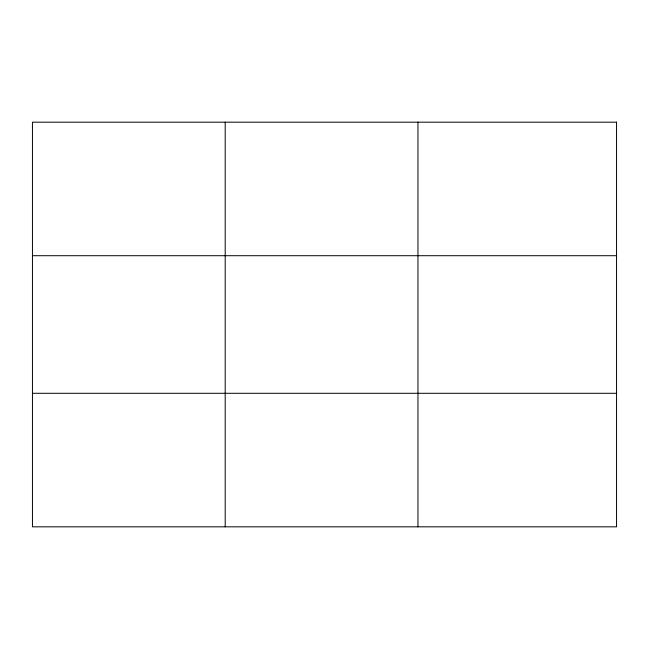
<?xml version="1.0" encoding="UTF-8"?>
<svg xmlns="http://www.w3.org/2000/svg" width="649" height="649" viewBox="0 0 649 649"><rect width="100%" height="100%" fill="white"/><g stroke="black" fill="none" stroke-linecap="round" stroke-linejoin="round"><path stroke-width="0.97" d="M225.203 122.174L225.203 526.826M417.956 122.174L417.956 526.826M32.45 255.706L616.55 255.706M32.45 393.294L616.55 393.294M616.55 122.174L616.55 526.826L32.45 526.826L32.45 122.174L616.55 122.174"/></g></svg>
